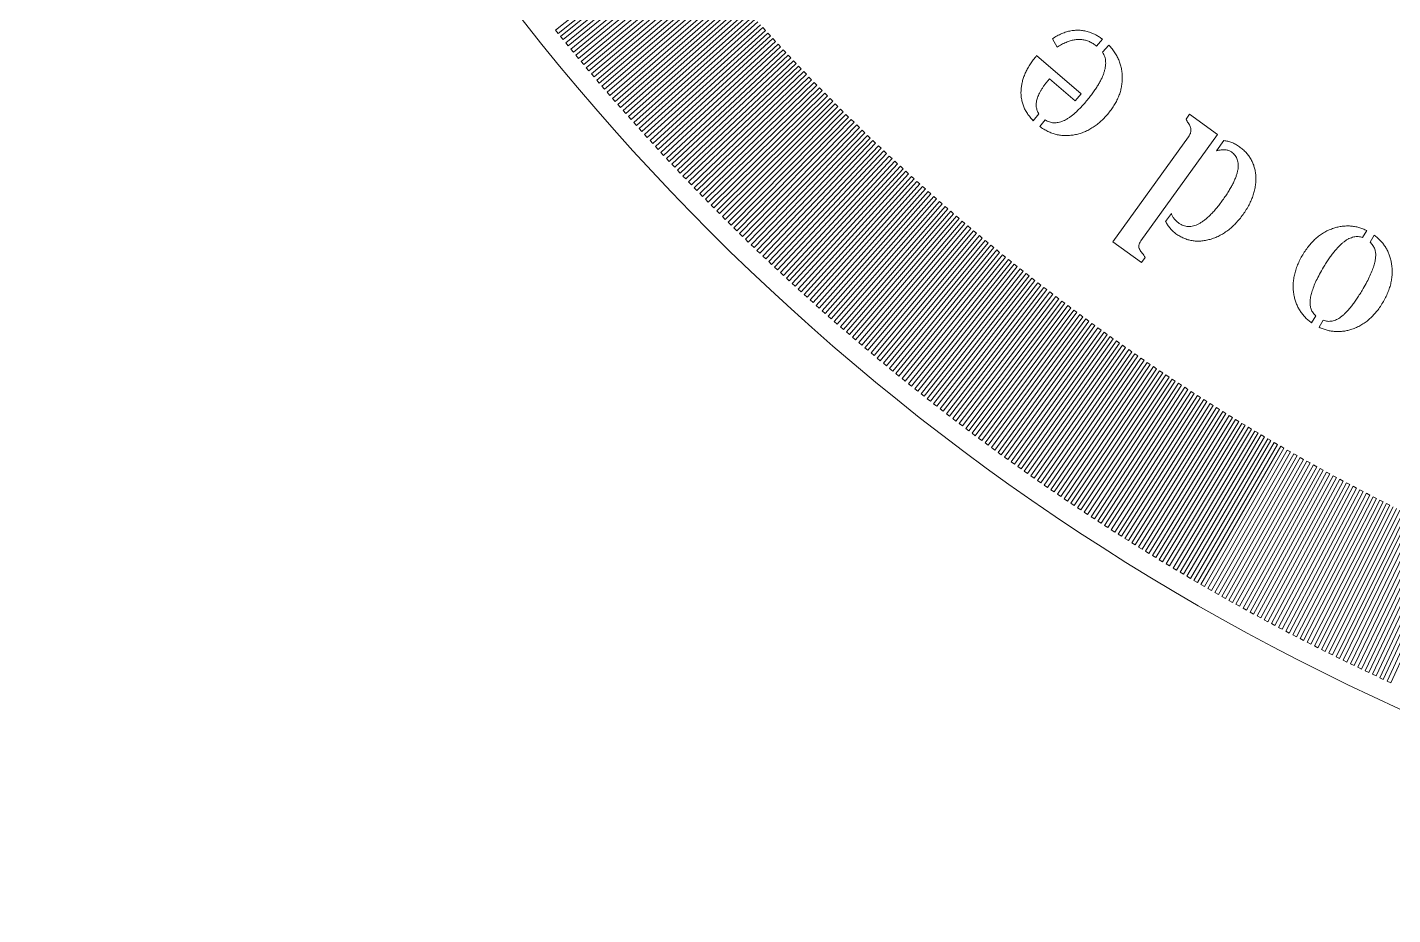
# Model space of a CAD drawing. Header units: millimetres. Extents: x -38 to 38, y -38 to 38.
# Drawn here: x -38 to -15.74, y -38 to -23.54 of the extents above; entities that cross this region are included whole.
import ezdxf

# ---------------------------------------------------------------- set-up
doc = ezdxf.new("R2010")
doc.units = ezdxf.units.MM

msp = doc.modelspace()

# ---------------------------------------------------------------- linework, layer by layer
at = {"color": 7, "linetype": 'Continuous', "lineweight": 15}
for p, q in [((-27.361, -21.959), (-29.388, -23.587)), ((-29.347, -23.638), (-27.322, -22.007)), ((-27.284, -22.055), (-29.306, -23.689)), ((-29.264, -23.74), (-27.245, -22.102)), ((-27.207, -22.15), (-29.223, -23.791)), ((-29.181, -23.842), (-27.168, -22.197)), ((-27.129, -22.244), (-29.14, -23.893)), ((-29.098, -23.944), (-27.09, -22.292)), ((-27.051, -22.339), (-29.056, -23.995)), ((-29.014, -24.045), (-27.012, -22.386)), ((-26.973, -22.433), (-28.972, -24.096)), ((-28.93, -24.146), (-26.934, -22.48)), ((-26.895, -22.527), (-28.888, -24.197)), ((-28.846, -24.247), (-26.855, -22.574)), ((-26.816, -22.621), (-28.803, -24.298)), ((-28.761, -24.348), (-26.776, -22.668)), ((-26.737, -22.715), (-28.718, -24.398)), ((-28.676, -24.448), (-26.697, -22.761)), ((-26.657, -22.808), (-28.633, -24.498)), ((-28.59, -24.548), (-26.617, -22.854)), ((-26.578, -22.901), (-28.547, -24.598)), ((-28.504, -24.648), (-26.538, -22.947)), ((-26.497, -22.993), (-28.461, -24.697)), ((-28.418, -24.747), (-26.457, -23.039)), ((-26.417, -23.086), (-28.375, -24.797)), ((-28.331, -24.846), (-26.377, -23.132)), ((-26.336, -23.178), (-28.288, -24.895)), ((-28.245, -24.945), (-26.296, -23.224)), ((-26.255, -23.27), (-28.201, -24.994)), ((-28.157, -25.043), (-26.215, -23.315)), ((-26.174, -23.361), (-28.114, -25.092)), ((-29.388, -23.587), (-29.347, -23.638)), ((-28.07, -25.141), (-26.133, -23.407)), ((-26.092, -23.452), (-28.026, -25.19)), ((-27.982, -25.239), (-26.051, -23.498)), ((-26.01, -23.543), (-27.938, -25.288)), ((-27.894, -25.337), (-25.969, -23.589)), ((-25.969, -23.589), (-26.01, -23.543)), ((-29.306, -23.689), (-29.264, -23.74)), ((-29.223, -23.791), (-29.181, -23.842)), ((-25.928, -23.634), (-27.849, -25.385)), ((-27.805, -25.434), (-25.886, -23.679)), ((-25.845, -23.724), (-27.76, -25.482)), ((-27.716, -25.531), (-25.804, -23.769)), ((-25.762, -23.814), (-27.671, -25.579)), ((-25.886, -23.679), (-25.928, -23.634)), ((-25.804, -23.769), (-25.845, -23.724)), ((-25.721, -23.859), (-25.762, -23.814)), ((-21.214, -23.862), (-21.289, -23.726)), ((-20.474, -23.733), (-20.57, -23.844)), ((-29.14, -23.893), (-29.098, -23.944)), ((-29.056, -23.995), (-29.014, -24.045)), ((-27.627, -25.627), (-25.721, -23.859)), ((-25.679, -23.904), (-27.582, -25.676)), ((-27.537, -25.724), (-25.637, -23.949)), ((-25.595, -23.994), (-27.492, -25.772)), ((-25.637, -23.949), (-25.679, -23.904)), ((-25.553, -24.038), (-25.595, -23.994)), ((-21.547, -24.001), (-20.821, -24.624)), ((-20.472, -23.946), (-20.371, -23.828)), ((-28.972, -24.096), (-28.93, -24.146)), ((-28.888, -24.197), (-28.846, -24.247)), ((-27.447, -25.82), (-25.553, -24.038)), ((-25.511, -24.083), (-27.402, -25.867)), ((-27.357, -25.915), (-25.469, -24.127)), ((-25.427, -24.172), (-27.312, -25.963)), ((-27.266, -26.011), (-25.385, -24.216)), ((-25.469, -24.127), (-25.511, -24.083)), ((-25.385, -24.216), (-25.427, -24.172)), ((-28.803, -24.298), (-28.761, -24.348)), ((-28.718, -24.398), (-28.676, -24.448)), ((-25.343, -24.26), (-27.221, -26.058)), ((-27.175, -26.106), (-25.3, -24.304)), ((-25.258, -24.349), (-27.13, -26.153)), ((-27.084, -26.2), (-25.215, -24.393)), ((-25.173, -24.437), (-27.038, -26.248)), ((-26.992, -26.295), (-25.13, -24.48)), ((-25.3, -24.304), (-25.343, -24.26)), ((-25.215, -24.393), (-25.258, -24.349)), ((-25.13, -24.48), (-25.173, -24.437)), ((-20.918, -24.736), (-21.337, -24.377)), ((-28.633, -24.498), (-28.59, -24.548)), ((-28.547, -24.598), (-28.504, -24.648)), ((-28.461, -24.697), (-28.418, -24.747)), ((-25.087, -24.524), (-26.946, -26.342)), ((-26.9, -26.389), (-25.044, -24.568)), ((-25.001, -24.612), (-26.854, -26.436)), ((-26.808, -26.483), (-24.958, -24.655)), ((-24.915, -24.699), (-26.762, -26.529)), ((-25.044, -24.568), (-25.087, -24.524)), ((-24.958, -24.655), (-25.001, -24.612)), ((-24.872, -24.742), (-24.915, -24.699)), ((-20.821, -24.624), (-20.918, -24.736)), ((-28.375, -24.797), (-28.331, -24.846)), ((-28.288, -24.895), (-28.245, -24.945)), ((-26.715, -26.576), (-24.872, -24.742)), ((-24.829, -24.786), (-26.669, -26.623)), ((-26.623, -26.669), (-24.786, -24.829)), ((-24.742, -24.872), (-26.576, -26.715)), ((-26.529, -26.762), (-24.699, -24.915)), ((-24.786, -24.829), (-24.829, -24.786)), ((-24.699, -24.915), (-24.742, -24.872)), ((-28.201, -24.994), (-28.157, -25.043)), ((-28.114, -25.092), (-28.07, -25.141)), ((-24.655, -24.958), (-26.483, -26.808)), ((-26.436, -26.854), (-24.612, -25.001)), ((-24.568, -25.044), (-26.389, -26.9)), ((-26.342, -26.946), (-24.524, -25.087)), ((-24.48, -25.13), (-26.295, -26.992)), ((-24.612, -25.001), (-24.655, -24.958)), ((-24.524, -25.087), (-24.568, -25.044)), ((-24.437, -25.173), (-24.48, -25.13)), ((-21.509, -24.951), (-21.603, -25.061)), ((-21.497, -25.153), (-21.406, -25.047)), ((-19.112, -25.037), (-19.053, -24.956)), ((-19.053, -24.956), (-18.597, -25.284)), ((-28.026, -25.19), (-27.982, -25.239)), ((-27.938, -25.288), (-27.894, -25.337)), ((-26.248, -27.038), (-24.437, -25.173)), ((-24.393, -25.215), (-26.2, -27.084)), ((-26.153, -27.13), (-24.349, -25.258)), ((-24.304, -25.3), (-26.106, -27.175)), ((-26.058, -27.221), (-24.26, -25.343)), ((-24.349, -25.258), (-24.393, -25.215)), ((-24.26, -25.343), (-24.304, -25.3)), ((-20.307, -27.037), (-19.071, -25.324)), ((-18.597, -25.284), (-19.85, -27.021)), ((-27.849, -25.385), (-27.805, -25.434)), ((-27.76, -25.482), (-27.716, -25.531)), ((-27.671, -25.579), (-27.627, -25.627)), ((-24.216, -25.385), (-26.011, -27.266)), ((-25.963, -27.312), (-24.172, -25.427)), ((-24.127, -25.469), (-25.915, -27.357)), ((-25.867, -27.402), (-24.083, -25.511)), ((-24.038, -25.553), (-25.82, -27.447)), ((-25.772, -27.492), (-23.994, -25.595)), ((-24.172, -25.427), (-24.216, -25.385)), ((-24.083, -25.511), (-24.127, -25.469)), ((-23.994, -25.595), (-24.038, -25.553)), ((-18.615, -25.55), (-18.497, -25.386)), ((-27.582, -25.676), (-27.537, -25.724)), ((-27.492, -25.772), (-27.447, -25.82)), ((-23.949, -25.637), (-25.724, -27.537)), ((-25.676, -27.582), (-23.904, -25.679)), ((-23.859, -25.721), (-25.627, -27.627)), ((-25.579, -27.671), (-23.814, -25.762)), ((-23.769, -25.804), (-25.531, -27.716)), ((-23.904, -25.679), (-23.949, -25.637)), ((-23.814, -25.762), (-23.859, -25.721)), ((-23.724, -25.845), (-23.769, -25.804)), ((-27.402, -25.867), (-27.357, -25.915)), ((-27.312, -25.963), (-27.266, -26.011)), ((-25.482, -27.76), (-23.724, -25.845)), ((-23.679, -25.886), (-25.434, -27.805)), ((-25.385, -27.849), (-23.634, -25.928)), ((-23.589, -25.969), (-25.337, -27.894)), ((-25.288, -27.938), (-23.543, -26.01)), ((-23.634, -25.928), (-23.679, -25.886)), ((-23.543, -26.01), (-23.589, -25.969)), ((-27.221, -26.058), (-27.175, -26.106)), ((-27.13, -26.153), (-27.084, -26.2)), ((-27.038, -26.248), (-26.992, -26.295)), ((-23.498, -26.051), (-25.239, -27.982)), ((-25.19, -28.026), (-23.452, -26.092)), ((-23.407, -26.133), (-25.141, -28.07)), ((-25.092, -28.114), (-23.361, -26.174)), ((-23.315, -26.215), (-25.043, -28.157)), ((-24.994, -28.201), (-23.27, -26.255)), ((-23.452, -26.092), (-23.498, -26.051)), ((-23.361, -26.174), (-23.407, -26.133)), ((-23.27, -26.255), (-23.315, -26.215)), ((-26.946, -26.342), (-26.9, -26.389)), ((-26.854, -26.436), (-26.808, -26.483)), ((-23.224, -26.296), (-24.945, -28.245)), ((-24.895, -28.288), (-23.178, -26.336)), ((-23.132, -26.377), (-24.846, -28.331)), ((-24.797, -28.375), (-23.086, -26.417)), ((-23.039, -26.457), (-24.747, -28.418)), ((-23.178, -26.336), (-23.224, -26.296)), ((-23.086, -26.417), (-23.132, -26.377)), ((-22.993, -26.497), (-23.039, -26.457)), ((-26.762, -26.529), (-26.715, -26.576)), ((-26.669, -26.623), (-26.623, -26.669)), ((-24.697, -28.461), (-22.993, -26.497)), ((-22.947, -26.538), (-24.648, -28.504)), ((-24.598, -28.547), (-22.901, -26.578)), ((-22.854, -26.617), (-24.548, -28.59)), ((-24.498, -28.633), (-22.808, -26.657)), ((-22.761, -26.697), (-24.448, -28.676)), ((-22.901, -26.578), (-22.947, -26.538)), ((-22.808, -26.657), (-22.854, -26.617)), ((-22.715, -26.737), (-22.761, -26.697)), ((-19.446, -26.702), (-19.351, -26.571)), ((-26.576, -26.715), (-26.529, -26.762)), ((-26.483, -26.808), (-26.436, -26.854)), ((-26.389, -26.9), (-26.342, -26.946)), ((-24.398, -28.718), (-22.715, -26.737)), ((-22.668, -26.776), (-24.348, -28.761)), ((-24.298, -28.803), (-22.621, -26.816)), ((-22.574, -26.855), (-24.247, -28.846)), ((-24.197, -28.888), (-22.527, -26.895)), ((-22.621, -26.816), (-22.668, -26.776)), ((-22.527, -26.895), (-22.574, -26.855)), ((-16.165, -26.853), (-16.233, -26.967)), ((-16.113, -27.04), (-16.045, -26.927)), ((-26.295, -26.992), (-26.248, -27.038)), ((-26.2, -27.084), (-26.153, -27.13)), ((-22.48, -26.934), (-24.146, -28.93)), ((-24.096, -28.972), (-22.433, -26.973)), ((-22.386, -27.012), (-24.045, -29.014)), ((-23.995, -29.056), (-22.339, -27.051)), ((-22.292, -27.09), (-23.944, -29.098)), ((-23.893, -29.14), (-22.244, -27.129)), ((-22.433, -26.973), (-22.48, -26.934)), ((-22.339, -27.051), (-22.386, -27.012)), ((-22.244, -27.129), (-22.292, -27.09)), ((-19.839, -27.374), (-20.307, -27.037)), ((-26.106, -27.175), (-26.058, -27.221)), ((-26.011, -27.266), (-25.963, -27.312)), ((-25.915, -27.357), (-25.867, -27.402)), ((-22.197, -27.168), (-23.842, -29.181)), ((-23.791, -29.223), (-22.15, -27.207)), ((-22.102, -27.245), (-23.74, -29.264)), ((-23.689, -29.306), (-22.055, -27.284)), ((-22.007, -27.322), (-23.638, -29.347)), ((-23.587, -29.388), (-21.959, -27.361)), ((-22.15, -27.207), (-22.197, -27.168)), ((-22.055, -27.284), (-22.102, -27.245)), ((-21.959, -27.361), (-22.007, -27.322)), ((-19.779, -27.291), (-19.839, -27.374)), ((-25.82, -27.447), (-25.772, -27.492)), ((-25.724, -27.537), (-25.676, -27.582)), ((-21.911, -27.399), (-23.535, -29.429)), ((-23.484, -29.47), (-21.864, -27.437)), ((-21.816, -27.475), (-23.432, -29.511)), ((-23.381, -29.552), (-21.768, -27.513)), ((-21.72, -27.551), (-23.329, -29.593)), ((-23.278, -29.634), (-21.671, -27.589)), ((-21.864, -27.437), (-21.911, -27.399)), ((-21.768, -27.513), (-21.816, -27.475)), ((-21.671, -27.589), (-21.72, -27.551)), ((-25.627, -27.627), (-25.579, -27.671)), ((-25.531, -27.716), (-25.482, -27.76)), ((-25.434, -27.805), (-25.385, -27.849)), ((-21.623, -27.627), (-23.226, -29.674)), ((-23.174, -29.715), (-21.575, -27.664)), ((-21.527, -27.702), (-23.122, -29.755)), ((-23.07, -29.795), (-21.478, -27.74)), ((-21.43, -27.777), (-23.018, -29.836)), ((-22.966, -29.876), (-21.381, -27.814)), ((-21.575, -27.664), (-21.623, -27.627)), ((-21.478, -27.74), (-21.527, -27.702)), ((-21.381, -27.814), (-21.43, -27.777)), ((-25.337, -27.894), (-25.288, -27.938)), ((-25.239, -27.982), (-25.19, -28.026)), ((-21.333, -27.852), (-22.914, -29.916)), ((-22.862, -29.956), (-21.284, -27.889)), ((-21.235, -27.926), (-22.809, -29.996)), ((-22.757, -30.035), (-21.187, -27.963)), ((-21.138, -28), (-22.704, -30.075)), ((-22.652, -30.115), (-21.089, -28.037)), ((-21.284, -27.889), (-21.333, -27.852)), ((-21.187, -27.963), (-21.235, -27.926)), ((-21.089, -28.037), (-21.138, -28)), ((-25.141, -28.07), (-25.092, -28.114)), ((-25.043, -28.157), (-24.994, -28.201)), ((-24.945, -28.245), (-24.895, -28.288)), ((-21.04, -28.074), (-22.599, -30.154)), ((-22.547, -30.194), (-20.991, -28.11)), ((-20.942, -28.147), (-22.494, -30.233)), ((-22.441, -30.272), (-20.893, -28.183)), ((-20.843, -28.22), (-22.388, -30.311)), ((-22.335, -30.35), (-20.794, -28.256)), ((-20.991, -28.11), (-21.04, -28.074)), ((-20.893, -28.183), (-20.942, -28.147)), ((-20.794, -28.256), (-20.843, -28.22)), ((-16.996, -28.242), (-17.064, -28.356)), ((-24.846, -28.331), (-24.797, -28.375)), ((-24.747, -28.418), (-24.697, -28.461)), ((-20.745, -28.292), (-22.282, -30.389)), ((-22.229, -30.428), (-20.695, -28.329)), ((-20.646, -28.365), (-22.176, -30.467)), ((-22.123, -30.505), (-20.596, -28.401)), ((-20.547, -28.436), (-22.07, -30.544)), ((-22.016, -30.582), (-20.497, -28.472)), ((-20.695, -28.329), (-20.745, -28.292)), ((-20.596, -28.401), (-20.646, -28.365)), ((-20.497, -28.472), (-20.547, -28.436)), ((-16.943, -28.427), (-16.875, -28.313)), ((-24.648, -28.504), (-24.598, -28.547)), ((-24.548, -28.59), (-24.498, -28.633)), ((-24.448, -28.676), (-24.398, -28.718)), ((-20.447, -28.508), (-21.963, -30.621)), ((-21.909, -30.659), (-20.398, -28.544)), ((-20.348, -28.579), (-21.856, -30.697)), ((-21.802, -30.735), (-20.298, -28.615)), ((-20.248, -28.65), (-21.748, -30.773)), ((-21.695, -30.811), (-20.198, -28.685)), ((-20.398, -28.544), (-20.447, -28.508)), ((-20.298, -28.615), (-20.348, -28.579)), ((-20.198, -28.685), (-20.248, -28.65)), ((-24.348, -28.761), (-24.298, -28.803)), ((-24.247, -28.846), (-24.197, -28.888)), ((-24.146, -28.93), (-24.096, -28.972)), ((-20.148, -28.721), (-21.641, -30.849)), ((-21.587, -30.887), (-20.098, -28.756)), ((-20.047, -28.791), (-21.533, -30.924)), ((-21.479, -30.962), (-19.997, -28.826)), ((-19.947, -28.861), (-21.425, -30.999)), ((-21.371, -31.037), (-19.896, -28.895)), ((-19.846, -28.93), (-21.317, -31.074)), ((-20.098, -28.756), (-20.148, -28.721)), ((-19.997, -28.826), (-20.047, -28.791)), ((-19.896, -28.895), (-19.947, -28.861)), ((-19.795, -28.965), (-19.846, -28.93)), ((-24.045, -29.014), (-23.995, -29.056)), ((-23.944, -29.098), (-23.893, -29.14)), ((-21.262, -31.111), (-19.795, -28.965)), ((-19.745, -28.999), (-21.208, -31.148)), ((-21.154, -31.185), (-19.694, -29.034)), ((-19.643, -29.068), (-21.099, -31.222)), ((-21.045, -31.259), (-19.593, -29.102)), ((-19.542, -29.136), (-20.99, -31.296)), ((-19.694, -29.034), (-19.745, -28.999)), ((-19.593, -29.102), (-19.643, -29.068)), ((-19.491, -29.17), (-19.542, -29.136)), ((-23.842, -29.181), (-23.791, -29.223)), ((-23.74, -29.264), (-23.689, -29.306)), ((-23.638, -29.347), (-23.587, -29.388)), ((-20.935, -31.332), (-19.491, -29.17)), ((-19.44, -29.204), (-20.881, -31.369)), ((-20.826, -31.405), (-19.389, -29.238)), ((-19.338, -29.272), (-20.771, -31.441)), ((-20.716, -31.478), (-19.287, -29.306)), ((-19.236, -29.339), (-20.661, -31.514)), ((-20.606, -31.55), (-19.184, -29.373)), ((-19.389, -29.238), (-19.44, -29.204)), ((-19.287, -29.306), (-19.338, -29.272)), ((-19.184, -29.373), (-19.236, -29.339)), ((-23.535, -29.429), (-23.484, -29.47)), ((-23.432, -29.511), (-23.381, -29.552)), ((-23.329, -29.593), (-23.278, -29.634)), ((-19.133, -29.406), (-20.551, -31.586)), ((-20.496, -31.621), (-19.082, -29.44)), ((-19.03, -29.473), (-20.441, -31.657)), ((-20.385, -31.693), (-18.979, -29.506)), ((-18.927, -29.539), (-20.33, -31.728)), ((-20.275, -31.764), (-18.876, -29.572)), ((-19.082, -29.44), (-19.133, -29.406)), ((-18.979, -29.506), (-19.03, -29.473)), ((-18.876, -29.572), (-18.927, -29.539)), ((-23.226, -29.674), (-23.174, -29.715)), ((-23.122, -29.755), (-23.07, -29.795)), ((-18.824, -29.605), (-20.219, -31.799)), ((-20.164, -31.834), (-18.772, -29.638)), ((-18.721, -29.671), (-20.108, -31.869)), ((-20.052, -31.904), (-18.669, -29.703)), ((-18.617, -29.736), (-19.997, -31.939)), ((-19.941, -31.974), (-18.565, -29.768)), ((-18.513, -29.8), (-19.885, -32.009)), ((-18.772, -29.638), (-18.824, -29.605)), ((-18.669, -29.703), (-18.721, -29.671)), ((-18.565, -29.768), (-18.617, -29.736)), ((-18.461, -29.833), (-18.513, -29.8)), ((-23.018, -29.836), (-22.966, -29.876)), ((-22.914, -29.916), (-22.862, -29.956)), ((-22.809, -29.996), (-22.757, -30.035)), ((-19.829, -32.044), (-18.461, -29.833)), ((-18.409, -29.865), (-19.773, -32.078)), ((-19.717, -32.113), (-18.357, -29.897)), ((-18.305, -29.929), (-19.661, -32.147)), ((-19.605, -32.181), (-18.252, -29.961)), ((-18.2, -29.993), (-19.549, -32.215)), ((-19.493, -32.25), (-18.148, -30.024)), ((-18.357, -29.897), (-18.409, -29.865)), ((-18.252, -29.961), (-18.305, -29.929)), ((-18.148, -30.024), (-18.2, -29.993)), ((-22.704, -30.075), (-22.652, -30.115)), ((-22.599, -30.154), (-22.547, -30.194)), ((-22.494, -30.233), (-22.441, -30.272)), ((-18.095, -30.056), (-19.436, -32.284)), ((-19.38, -32.317), (-18.043, -30.088)), ((-17.99, -30.119), (-19.323, -32.351)), ((-19.267, -32.385), (-17.938, -30.15)), ((-17.885, -30.182), (-19.21, -32.418)), ((-19.154, -32.452), (-17.832, -30.213)), ((-17.779, -30.244), (-19.097, -32.485)), ((-18.043, -30.088), (-18.095, -30.056)), ((-17.938, -30.15), (-17.99, -30.119)), ((-17.832, -30.213), (-17.885, -30.182)), ((-17.727, -30.275), (-17.779, -30.244)), ((-22.388, -30.311), (-22.335, -30.35)), ((-22.282, -30.389), (-22.229, -30.428)), ((-22.176, -30.467), (-22.123, -30.505)), ((-19.04, -32.519), (-17.727, -30.275)), ((-17.674, -30.306), (-18.984, -32.552)), ((-18.927, -32.585), (-17.621, -30.337)), ((-17.568, -30.367), (-18.87, -32.618)), ((-18.813, -32.651), (-17.515, -30.398)), ((-17.462, -30.428), (-18.756, -32.683)), ((-18.699, -32.716), (-17.409, -30.459)), ((-17.355, -30.489), (-18.642, -32.749)), ((-17.621, -30.337), (-17.674, -30.306)), ((-17.515, -30.398), (-17.568, -30.367)), ((-17.409, -30.459), (-17.462, -30.428)), ((-17.302, -30.519), (-17.355, -30.489)), ((-22.07, -30.544), (-22.016, -30.582)), ((-21.963, -30.621), (-21.909, -30.659)), ((-21.856, -30.697), (-21.802, -30.735)), ((-18.585, -32.781), (-17.302, -30.519)), ((-17.249, -30.55), (-18.527, -32.814)), ((-18.47, -32.846), (-17.196, -30.58)), ((-17.142, -30.61), (-18.413, -32.878)), ((-18.355, -32.91), (-17.089, -30.639)), ((-17.035, -30.669), (-18.298, -32.942)), ((-18.24, -32.974), (-16.982, -30.699)), ((-17.196, -30.58), (-17.249, -30.55)), ((-17.089, -30.639), (-17.142, -30.61)), ((-16.982, -30.699), (-17.035, -30.669)), ((-21.748, -30.773), (-21.695, -30.811)), ((-21.641, -30.849), (-21.587, -30.887)), ((-21.533, -30.924), (-21.479, -30.962)), ((-16.928, -30.729), (-18.183, -33.006)), ((-18.125, -33.038), (-16.874, -30.758)), ((-16.821, -30.787), (-18.067, -33.069)), ((-18.01, -33.101), (-16.767, -30.817)), ((-16.713, -30.846), (-17.952, -33.132)), ((-17.894, -33.163), (-16.659, -30.875)), ((-16.605, -30.904), (-17.836, -33.194)), ((-17.778, -33.226), (-16.551, -30.933)), ((-16.874, -30.758), (-16.928, -30.729)), ((-16.767, -30.817), (-16.821, -30.787)), ((-16.659, -30.875), (-16.713, -30.846)), ((-16.551, -30.933), (-16.605, -30.904)), ((-21.425, -30.999), (-21.371, -31.037)), ((-21.317, -31.074), (-21.262, -31.111)), ((-21.208, -31.148), (-21.154, -31.185)), ((-16.497, -30.962), (-17.72, -33.257)), ((-17.662, -33.287), (-16.443, -30.991)), ((-16.389, -31.019), (-17.604, -33.318)), ((-17.546, -33.349), (-16.335, -31.048)), ((-16.281, -31.076), (-17.487, -33.379)), ((-17.429, -33.41), (-16.227, -31.105)), ((-16.172, -31.133), (-17.371, -33.44)), ((-16.443, -30.991), (-16.497, -30.962)), ((-16.335, -31.048), (-16.389, -31.019)), ((-16.227, -31.105), (-16.281, -31.076)), ((-16.118, -31.161), (-16.172, -31.133)), ((-21.099, -31.222), (-21.045, -31.259)), ((-20.99, -31.296), (-20.935, -31.332)), ((-20.881, -31.369), (-20.826, -31.405)), ((-17.312, -33.471), (-16.118, -31.161)), ((-16.064, -31.189), (-17.254, -33.501)), ((-17.195, -33.531), (-16.009, -31.217)), ((-15.955, -31.245), (-17.137, -33.561)), ((-17.078, -33.591), (-15.9, -31.273)), ((-15.845, -31.301), (-17.02, -33.62)), ((-16.961, -33.65), (-15.791, -31.328)), ((-15.736, -31.356), (-16.902, -33.68)), ((-16.009, -31.217), (-16.064, -31.189)), ((-15.9, -31.273), (-15.955, -31.245)), ((-15.791, -31.328), (-15.845, -31.301)), ((-20.771, -31.441), (-20.716, -31.478)), ((-20.661, -31.514), (-20.606, -31.55)), ((-20.551, -31.586), (-20.496, -31.621)), ((-16.843, -33.709), (-15.681, -31.383)), ((-15.626, -31.41), (-16.785, -33.738)), ((-16.726, -33.768), (-15.572, -31.438)), ((-15.517, -31.465), (-16.667, -33.797)), ((-16.608, -33.826), (-15.462, -31.492)), ((-15.407, -31.519), (-16.549, -33.855)), ((-16.489, -33.883), (-15.352, -31.546)), ((-15.297, -31.572), (-16.43, -33.912)), ((-16.371, -33.941), (-15.242, -31.599)), ((-20.441, -31.657), (-20.385, -31.693)), ((-20.33, -31.728), (-20.275, -31.764)), ((-20.219, -31.799), (-20.164, -31.834)), ((-15.186, -31.626), (-16.312, -33.969)), ((-16.253, -33.998), (-15.131, -31.652)), ((-15.076, -31.678), (-16.193, -34.026)), ((-16.134, -34.054), (-15.021, -31.705)), ((-14.965, -31.731), (-16.074, -34.082)), ((-16.015, -34.11), (-14.91, -31.757)), ((-14.854, -31.783), (-15.955, -34.138)), ((-15.896, -34.166), (-14.799, -31.809)), ((-20.108, -31.869), (-20.052, -31.904)), ((-19.997, -31.939), (-19.941, -31.974)), ((-19.885, -32.009), (-19.829, -32.044)), ((-14.743, -31.835), (-15.836, -34.194)), ((-15.776, -34.221), (-14.688, -31.86)), ((-19.773, -32.078), (-19.717, -32.113)), ((-19.661, -32.147), (-19.605, -32.181)), ((-19.549, -32.215), (-19.493, -32.25)), ((-19.436, -32.284), (-19.38, -32.317)), ((-19.323, -32.351), (-19.267, -32.385)), ((-19.21, -32.418), (-19.154, -32.452)), ((-19.097, -32.485), (-19.04, -32.519)), ((-18.984, -32.552), (-18.927, -32.585)), ((-18.87, -32.618), (-18.813, -32.651)), ((-18.756, -32.683), (-18.699, -32.716)), ((-18.642, -32.749), (-18.585, -32.781)), ((-18.527, -32.814), (-18.47, -32.846)), ((-18.413, -32.878), (-18.355, -32.91)), ((-18.298, -32.942), (-18.24, -32.974)), ((-18.183, -33.006), (-18.125, -33.038)), ((-18.067, -33.069), (-18.01, -33.101)), ((-17.952, -33.132), (-17.894, -33.163)), ((-17.836, -33.194), (-17.778, -33.226)), ((-17.72, -33.257), (-17.662, -33.287)), ((-17.604, -33.318), (-17.546, -33.349)), ((-17.487, -33.379), (-17.429, -33.41)), ((-17.371, -33.44), (-17.312, -33.471)), ((-17.254, -33.501), (-17.195, -33.531)), ((-17.137, -33.561), (-17.078, -33.591)), ((-17.02, -33.62), (-16.961, -33.65)), ((-16.902, -33.68), (-16.843, -33.709)), ((-16.785, -33.738), (-16.726, -33.768)), ((-16.667, -33.797), (-16.608, -33.826)), ((-16.549, -33.855), (-16.489, -33.883)), ((-16.43, -33.912), (-16.371, -33.941)), ((-16.312, -33.969), (-16.253, -33.998)), ((-16.193, -34.026), (-16.134, -34.054)), ((-16.074, -34.082), (-16.015, -34.11)), ((-15.955, -34.138), (-15.896, -34.166)), ((-15.836, -34.194), (-15.776, -34.221))]:
    msp.add_line(p, q, dxfattribs=at)
msp.add_circle((0, 0), 38, dxfattribs=at)
for points, knots in [([(-21.289, -23.726), (-21.264, -23.71), (-21.216, -23.679), (-21.14, -23.641), (-21.064, -23.613), (-20.988, -23.595), (-20.913, -23.586), (-20.837, -23.586), (-20.761, -23.596), (-20.712, -23.611), (-20.687, -23.618)], [0, 0, 0, 0, 0.140061, 0.27177, 0.398587, 0.520824, 0.639788, 0.757908, 0.877956, 1, 1, 1, 1]), ([(-21.067, -23.784), (-21.092, -23.796), (-21.142, -23.819), (-21.19, -23.848), (-21.214, -23.862)], [0, 0, 0, 0, 0.4995694, 1, 1, 1, 1]), ([(-20.57, -23.844), (-20.589, -23.83), (-20.626, -23.803), (-20.686, -23.772), (-20.747, -23.75), (-20.81, -23.737), (-20.873, -23.735), (-20.938, -23.742), (-21.003, -23.757), (-21.045, -23.775), (-21.067, -23.784)], [0, 0, 0, 0, 0.134451, 0.26123, 0.382558, 0.501147, 0.620289, 0.740908, 0.867179, 1, 1, 1, 1]), ([(-20.687, -23.618), (-20.669, -23.624), (-20.632, -23.637), (-20.579, -23.664), (-20.526, -23.695), (-20.492, -23.72), (-20.474, -23.733)], [0, 0, 0, 0, 0.233437, 0.476705, 0.730771, 1, 1, 1, 1]), ([(-21.8, -24.543), (-21.798, -24.521), (-21.792, -24.475), (-21.776, -24.407), (-21.755, -24.338), (-21.726, -24.27), (-21.691, -24.202), (-21.649, -24.135), (-21.601, -24.067), (-21.565, -24.024), (-21.547, -24.001)], [0, 0, 0, 0, 0.112905, 0.227706, 0.345097, 0.465701, 0.591586, 0.722012, 0.857199, 1, 1, 1, 1]), ([(-20.763, -24.773), (-20.744, -24.751), (-20.707, -24.707), (-20.655, -24.641), (-20.609, -24.577), (-20.568, -24.516), (-20.532, -24.457), (-20.501, -24.4), (-20.474, -24.345), (-20.454, -24.292), (-20.438, -24.241), (-20.427, -24.193), (-20.421, -24.146), (-20.422, -24.102), (-20.426, -24.059), (-20.436, -24.019), (-20.452, -23.981), (-20.466, -23.958), (-20.472, -23.946)], [0, 0, 0, 0, 0.094726, 0.184, 0.268013, 0.347208, 0.421261, 0.490781, 0.555964, 0.616351, 0.67295, 0.726119, 0.776288, 0.823432, 0.86869, 0.912867, 0.956343, 1, 1, 1, 1]), ([(-20.371, -23.828), (-20.353, -23.848), (-20.318, -23.888), (-20.271, -23.952), (-20.232, -24.018), (-20.201, -24.087), (-20.177, -24.157), (-20.161, -24.229), (-20.152, -24.303), (-20.152, -24.353), (-20.152, -24.379)], [0, 0, 0, 0, 0.134063, 0.262941, 0.388527, 0.511359, 0.631944, 0.753352, 0.875061, 1, 1, 1, 1]), ([(-21.337, -24.377), (-21.35, -24.392), (-21.374, -24.421), (-21.409, -24.465), (-21.44, -24.508), (-21.466, -24.55), (-21.49, -24.59), (-21.509, -24.63), (-21.526, -24.667), (-21.538, -24.704), (-21.548, -24.739), (-21.553, -24.773), (-21.555, -24.806), (-21.553, -24.838), (-21.547, -24.868), (-21.538, -24.897), (-21.526, -24.925), (-21.515, -24.942), (-21.509, -24.951)], [0, 0, 0, 0, 0.0915893, 0.1784424, 0.2603336, 0.3368201, 0.4095551, 0.4772869, 0.5416392, 0.6015697, 0.6577062, 0.7110886, 0.7616685, 0.810698, 0.8580757, 0.9052427, 0.9521662, 1, 1, 1, 1]), ([(-20.152, -24.379), (-20.153, -24.404), (-20.155, -24.454), (-20.167, -24.529), (-20.186, -24.603), (-20.213, -24.676), (-20.246, -24.747), (-20.286, -24.817), (-20.333, -24.886), (-20.369, -24.93), (-20.387, -24.953)], [0, 0, 0, 0, 0.119574, 0.2387, 0.35867, 0.479643, 0.604089, 0.731496, 0.862778, 1, 1, 1, 1]), ([(-21.603, -25.061), (-21.621, -25.042), (-21.655, -25.005), (-21.699, -24.944), (-21.736, -24.883), (-21.763, -24.818), (-21.785, -24.753), (-21.798, -24.684), (-21.804, -24.614), (-21.801, -24.567), (-21.8, -24.543)], [0, 0, 0, 0, 0.135748, 0.264743, 0.390658, 0.512116, 0.632497, 0.752802, 0.874817, 1, 1, 1, 1]), ([(-21.406, -25.047), (-21.395, -25.054), (-21.374, -25.067), (-21.34, -25.081), (-21.305, -25.091), (-21.268, -25.096), (-21.231, -25.096), (-21.193, -25.09), (-21.154, -25.08), (-21.114, -25.066), (-21.074, -25.046), (-21.032, -25.021), (-20.989, -24.992), (-20.946, -24.957), (-20.901, -24.919), (-20.856, -24.874), (-20.809, -24.826), (-20.778, -24.791), (-20.763, -24.773)], [0, 0, 0, 0, 0.049731, 0.098005, 0.144739, 0.192121, 0.240443, 0.289852, 0.342434, 0.397387, 0.456092, 0.519595, 0.58679, 0.6593, 0.736149, 0.818813, 0.906564, 1, 1, 1, 1]), ([(-20.387, -24.953), (-20.408, -24.975), (-20.447, -25.02), (-20.511, -25.08), (-20.576, -25.134), (-20.644, -25.18), (-20.713, -25.219), (-20.785, -25.25), (-20.858, -25.276), (-20.909, -25.286), (-20.934, -25.292)], [0, 0, 0, 0, 0.138789, 0.272635, 0.401216, 0.52481, 0.646428, 0.764963, 0.882471, 1, 1, 1, 1]), ([(-19.076, -25.098), (-19.083, -25.089), (-19.097, -25.069), (-19.107, -25.048), (-19.112, -25.037)], [0, 0, 0, 0, 0.497085, 1, 1, 1, 1]), ([(-19.071, -25.324), (-19.065, -25.315), (-19.054, -25.297), (-19.041, -25.269), (-19.034, -25.241), (-19.031, -25.212), (-19.036, -25.184), (-19.043, -25.155), (-19.057, -25.126), (-19.07, -25.108), (-19.076, -25.098)], [0, 0, 0, 0, 0.132675, 0.25851, 0.376951, 0.492148, 0.607947, 0.729424, 0.858838, 1, 1, 1, 1]), ([(-20.934, -25.292), (-20.959, -25.295), (-21.009, -25.303), (-21.083, -25.305), (-21.156, -25.3), (-21.228, -25.286), (-21.298, -25.265), (-21.367, -25.236), (-21.434, -25.199), (-21.476, -25.169), (-21.497, -25.153)], [0, 0, 0, 0, 0.127459, 0.251375, 0.373893, 0.494846, 0.616354, 0.740074, 0.868166, 1, 1, 1, 1]), ([(-19.231, -26.729), (-19.219, -26.737), (-19.195, -26.754), (-19.156, -26.77), (-19.117, -26.782), (-19.076, -26.786), (-19.034, -26.784), (-18.992, -26.777), (-18.948, -26.762), (-18.903, -26.743), (-18.858, -26.715), (-18.812, -26.683), (-18.765, -26.643), (-18.717, -26.598), (-18.667, -26.547), (-18.617, -26.489), (-18.565, -26.425), (-18.515, -26.356), (-18.466, -26.287), (-18.421, -26.218), (-18.382, -26.152), (-18.348, -26.09), (-18.32, -26.03), (-18.297, -25.973), (-18.28, -25.919), (-18.267, -25.869), (-18.261, -25.821), (-18.26, -25.776), (-18.265, -25.734), (-18.275, -25.695), (-18.29, -25.659), (-18.312, -25.626), (-18.339, -25.596), (-18.36, -25.58), (-18.371, -25.571)], [0, 0, 0, 0, 0.024601, 0.048222, 0.070965, 0.093835, 0.116862, 0.141084, 0.166465, 0.193847, 0.223157, 0.254998, 0.289276, 0.326204, 0.366295, 0.409062, 0.454949, 0.503891, 0.552859, 0.598705, 0.64149, 0.68129, 0.718451, 0.752689, 0.784195, 0.813328, 0.840199, 0.865181, 0.888641, 0.910967, 0.932707, 0.954425, 0.976681, 1, 1, 1, 1]), ([(-18.371, -25.571), (-18.378, -25.566), (-18.393, -25.557), (-18.418, -25.547), (-18.444, -25.539), (-18.474, -25.536), (-18.506, -25.535), (-18.54, -25.537), (-18.577, -25.542), (-18.602, -25.547), (-18.615, -25.55)], [0, 0, 0, 0, 0.102293, 0.205332, 0.316386, 0.432402, 0.559282, 0.694258, 0.842223, 1, 1, 1, 1]), ([(-18.497, -25.386), (-18.475, -25.389), (-18.431, -25.394), (-18.366, -25.414), (-18.303, -25.444), (-18.241, -25.484), (-18.184, -25.529), (-18.132, -25.58), (-18.088, -25.634), (-18.051, -25.692), (-18.02, -25.754), (-17.998, -25.818), (-17.982, -25.886), (-17.977, -25.932), (-17.975, -25.955)], [0, 0, 0, 0, 0.078587, 0.158453, 0.242471, 0.330416, 0.419816, 0.505258, 0.588589, 0.670892, 0.752215, 0.833373, 0.915643, 1, 1, 1, 1]), ([(-17.975, -25.955), (-17.974, -25.982), (-17.972, -26.034), (-17.978, -26.114), (-17.993, -26.193), (-18.015, -26.273), (-18.045, -26.352), (-18.083, -26.432), (-18.129, -26.512), (-18.165, -26.563), (-18.183, -26.589)], [0, 0, 0, 0, 0.115379, 0.231806, 0.3497075, 0.4702177, 0.5950864, 0.7245738, 0.859182, 1, 1, 1, 1]), ([(-19.276, -26.904), (-19.293, -26.89), (-19.328, -26.863), (-19.373, -26.814), (-19.414, -26.761), (-19.435, -26.722), (-19.446, -26.702)], [0, 0, 0, 0, 0.249737, 0.495628, 0.746662, 1, 1, 1, 1]), ([(-19.351, -26.571), (-19.345, -26.586), (-19.334, -26.617), (-19.306, -26.659), (-19.272, -26.697), (-19.245, -26.718), (-19.231, -26.729)], [0, 0, 0, 0, 0.245623, 0.487852, 0.739209, 1, 1, 1, 1]), ([(-18.183, -26.589), (-18.202, -26.615), (-18.24, -26.666), (-18.301, -26.734), (-18.365, -26.796), (-18.431, -26.851), (-18.5, -26.898), (-18.571, -26.938), (-18.644, -26.971), (-18.695, -26.987), (-18.72, -26.995)], [0, 0, 0, 0, 0.139882, 0.274691, 0.403623, 0.527435, 0.648599, 0.767457, 0.884003, 1, 1, 1, 1]), ([(-18.72, -26.995), (-18.746, -27.001), (-18.795, -27.014), (-18.87, -27.023), (-18.943, -27.024), (-19.014, -27.017), (-19.083, -27.001), (-19.15, -26.977), (-19.215, -26.945), (-19.255, -26.918), (-19.276, -26.904)], [0, 0, 0, 0, 0.134604, 0.262466, 0.386832, 0.507497, 0.62796, 0.749224, 0.872723, 1, 1, 1, 1]), ([(-17.21, -27.246), (-17.193, -27.219), (-17.16, -27.167), (-17.105, -27.094), (-17.047, -27.029), (-16.986, -26.971), (-16.921, -26.919), (-16.852, -26.876), (-16.781, -26.84), (-16.73, -26.822), (-16.705, -26.813)], [0, 0, 0, 0, 0.139532, 0.27255, 0.400874, 0.525399, 0.646068, 0.764582, 0.882502, 1, 1, 1, 1]), ([(-16.705, -26.813), (-16.682, -26.806), (-16.637, -26.793), (-16.567, -26.781), (-16.499, -26.775), (-16.431, -26.777), (-16.363, -26.785), (-16.296, -26.801), (-16.229, -26.823), (-16.187, -26.843), (-16.165, -26.853)], [0, 0, 0, 0, 0.129588, 0.255553, 0.378256, 0.500589, 0.62206, 0.745748, 0.871163, 1, 1, 1, 1]), ([(-16.045, -26.927), (-16.026, -26.942), (-15.989, -26.97), (-15.939, -27.02), (-15.895, -27.072), (-15.856, -27.127), (-15.824, -27.186), (-15.798, -27.249), (-15.776, -27.314), (-15.767, -27.36), (-15.763, -27.383)], [0, 0, 0, 0, 0.129931, 0.25595, 0.379819, 0.502649, 0.623904, 0.746515, 0.871596, 1, 1, 1, 1]), ([(-19.85, -27.021), (-19.858, -27.033), (-19.872, -27.055), (-19.882, -27.092), (-19.882, -27.128), (-19.871, -27.15), (-19.866, -27.16)], [0, 0, 0, 0, 0.283803, 0.528224, 0.760959, 1, 1, 1, 1]), ([(-16.233, -26.967), (-16.244, -26.963), (-16.268, -26.955), (-16.304, -26.95), (-16.342, -26.95), (-16.379, -26.955), (-16.418, -26.967), (-16.457, -26.983), (-16.496, -27.005), (-16.535, -27.033), (-16.575, -27.065), (-16.616, -27.104), (-16.657, -27.148), (-16.699, -27.198), (-16.741, -27.253), (-16.784, -27.313), (-16.828, -27.379), (-16.856, -27.425), (-16.871, -27.449)], [0, 0, 0, 0, 0.043183, 0.086071, 0.128481, 0.172519, 0.218484, 0.266927, 0.318954, 0.374877, 0.43476, 0.499687, 0.569963, 0.644573, 0.725334, 0.811103, 0.902947, 1, 1, 1, 1]), ([(-16.034, -27.157), (-16.039, -27.146), (-16.047, -27.124), (-16.066, -27.094), (-16.087, -27.065), (-16.104, -27.049), (-16.113, -27.04)], [0, 0, 0, 0, 0.252718, 0.499364, 0.748243, 1, 1, 1, 1]), ([(-19.866, -27.16), (-19.86, -27.17), (-19.848, -27.192), (-19.824, -27.221), (-19.798, -27.253), (-19.785, -27.278), (-19.779, -27.291)], [0, 0, 0, 0, 0.220053, 0.465228, 0.726321, 1, 1, 1, 1]), ([(-17.352, -27.901), (-17.357, -27.874), (-17.365, -27.821), (-17.366, -27.739), (-17.361, -27.658), (-17.346, -27.576), (-17.325, -27.493), (-17.294, -27.411), (-17.257, -27.327), (-17.226, -27.273), (-17.21, -27.246)], [0, 0, 0, 0, 0.11783, 0.236155, 0.354716, 0.475478, 0.599275, 0.727472, 0.860781, 1, 1, 1, 1]), ([(-16.241, -27.826), (-16.219, -27.789), (-16.178, -27.718), (-16.125, -27.615), (-16.083, -27.519), (-16.051, -27.432), (-16.03, -27.352), (-16.02, -27.28), (-16.019, -27.215), (-16.03, -27.176), (-16.034, -27.157)], [0, 0, 0, 0, 0.178522, 0.340852, 0.486494, 0.616085, 0.730699, 0.831391, 0.920049, 1, 1, 1, 1]), ([(-16.871, -27.449), (-16.892, -27.486), (-16.934, -27.558), (-16.988, -27.664), (-17.031, -27.761), (-17.062, -27.851), (-17.083, -27.932), (-17.092, -28.006), (-17.091, -28.072), (-17.079, -28.112), (-17.074, -28.131)], [0, 0, 0, 0, 0.178835, 0.340268, 0.48597, 0.614851, 0.729809, 0.830487, 0.919596, 1, 1, 1, 1]), ([(-15.763, -27.383), (-15.759, -27.409), (-15.752, -27.462), (-15.75, -27.542), (-15.756, -27.622), (-15.77, -27.702), (-15.792, -27.783), (-15.822, -27.864), (-15.859, -27.946), (-15.89, -27.999), (-15.905, -28.026)], [0, 0, 0, 0, 0.11757, 0.235813, 0.354355, 0.475112, 0.598999, 0.727174, 0.860566, 1, 1, 1, 1]), ([(-17.064, -28.356), (-17.083, -28.342), (-17.121, -28.314), (-17.171, -28.266), (-17.216, -28.214), (-17.255, -28.159), (-17.289, -28.1), (-17.316, -28.037), (-17.338, -27.97), (-17.348, -27.924), (-17.352, -27.901)], [0, 0, 0, 0, 0.128268, 0.253676, 0.376793, 0.498234, 0.620176, 0.743691, 0.870113, 1, 1, 1, 1]), ([(-16.587, -28.259), (-16.574, -28.248), (-16.545, -28.226), (-16.505, -28.186), (-16.463, -28.141), (-16.42, -28.09), (-16.377, -28.032), (-16.331, -27.97), (-16.286, -27.9), (-16.256, -27.851), (-16.241, -27.826)], [0, 0, 0, 0, 0.092544, 0.194151, 0.30407, 0.423852, 0.552602, 0.691621, 0.840781, 1, 1, 1, 1]), ([(-15.905, -28.026), (-15.922, -28.053), (-15.954, -28.106), (-16.009, -28.178), (-16.068, -28.243), (-16.128, -28.301), (-16.193, -28.352), (-16.261, -28.395), (-16.332, -28.432), (-16.382, -28.45), (-16.407, -28.459)], [0, 0, 0, 0, 0.1396583, 0.2731782, 0.4014366, 0.5258949, 0.646438, 0.7647754, 0.8824806, 1, 1, 1, 1]), ([(-17.074, -28.131), (-17.069, -28.142), (-17.06, -28.163), (-17.042, -28.193), (-17.021, -28.22), (-17.005, -28.235), (-16.996, -28.242)], [0, 0, 0, 0, 0.256077, 0.506092, 0.752549, 1, 1, 1, 1]), ([(-16.875, -28.313), (-16.863, -28.317), (-16.84, -28.324), (-16.804, -28.331), (-16.767, -28.331), (-16.731, -28.326), (-16.695, -28.317), (-16.659, -28.302), (-16.622, -28.283), (-16.599, -28.267), (-16.587, -28.259)], [0, 0, 0, 0, 0.122566, 0.240241, 0.357915, 0.476494, 0.597779, 0.724628, 0.857673, 1, 1, 1, 1]), ([(-16.407, -28.459), (-16.429, -28.466), (-16.474, -28.48), (-16.542, -28.492), (-16.61, -28.498), (-16.678, -28.497), (-16.745, -28.49), (-16.812, -28.476), (-16.878, -28.455), (-16.921, -28.436), (-16.943, -28.427)], [0, 0, 0, 0, 0.129453, 0.254228, 0.377401, 0.500104, 0.621742, 0.745263, 0.870879, 1, 1, 1, 1])]:
    msp.add_open_spline(points, degree=3, knots=knots, dxfattribs=at)

doc.saveas('drawing.dxf')
